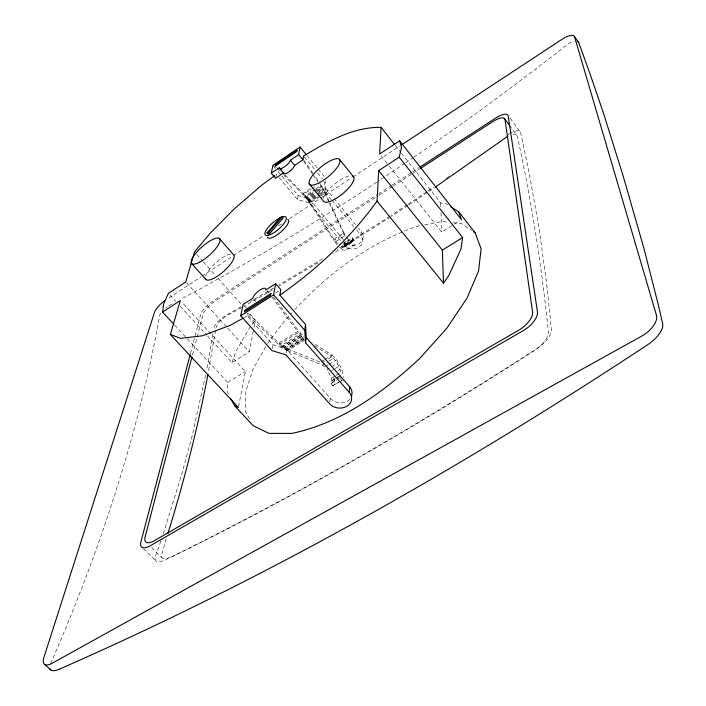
<?xml version="1.0" encoding="UTF-8"?>
<svg xmlns="http://www.w3.org/2000/svg" width="706" height="706" viewBox="0 0 706 706"><rect width="100%" height="100%" fill="white"/><g stroke="black" fill="none" stroke-linecap="round" stroke-linejoin="round"><path stroke-width="0.53" stroke-dasharray="3.53 2.65" d="M353.547 238.99L341.457 246.685L344.166 247.1L344.828 246.306L344.519 243.005L352.453 237.94L354.024 240.578A12.134 3.415 62 0 1 352.823 245.37A12.134 3.415 62 0 1 346.62 239.025M344.166 247.1C346.893 244.311 354.844 243.402 352.453 237.94M187.293 338.774L227.747 382.414L227.385 392.192L228.92 395.086M343.301 243.879L344.704 245.556A10.052 9.178 -9.5 0 0 351.341 248.962A10.228 9.337 -9.5 0 0 358.842 246.994A10.228 8.516 14.9 0 0 362.787 241.69A10.052 8.366 14.9 0 0 360.907 235.222L361.19 231.444L358.401 228.073M338.792 382.281L332.517 385.82L331.008 383.658L331.846 382.423L331.591 378.028L326.931 369.503L330.673 367.252M329.834 401.943L330.196 398.21L286.715 349.479L272.984 344.625L247.241 315.882L247.815 313.076M344.704 245.556L345.066 241.743A10.052 8.86 4.6 0 0 359.107 243.799A10.052 8.86 4.6 0 0 361.19 231.444M331.511 199.666L325.219 192.05L325.687 188.431L325.298 180.815M286.23 352.718L286.715 349.479M340.495 240.517L308.946 202.772L309.502 199.118L298.126 195.474L276.443 169.581M212.877 333.982L206.646 370.032M215.471 330.47L208.332 372.23M272.313 348.596L272.984 344.625M308.946 202.772L297.447 199.516L298.126 195.474M238.593 406.418L245.397 371.532L181.795 302.106M207.564 336.03L231.956 362.593L249.227 351.844L253.772 328.555M253.975 327.496L255.422 320.083L248.812 312.696M205.587 375.23L191.582 438.285L181.371 475.544L162.909 535.051M275.764 177.303L276.364 174.382L278.473 176.897M192.517 354.844L203.054 314.364A12.514 4.139 -42 0 1 214.192 301.815L378.054 195.853M190.408 353.706L200.76 314.364A12.734 4.192 -42.1 0 1 212.1 301.594L377.489 194.556M166.237 538.784L161.321 555.657L161.806 557.466L163.139 558.57L165.248 558.905L171.126 557.131C296.441 495.886 417.52 426.168 534.618 350.441C540.752 346.037 547.856 340.221 548.412 332.147C541.705 266.312 531.512 200.822 517.295 136.187L510.826 127.115M215.807 328.343C219.61 316.464 233.907 312.873 243.049 306.695M160.809 541.105L155.567 556.231A16.441 6.548 -40 0 0 159.009 561.923L165.001 560.114C293.246 497.245 417.202 425.824 537.187 348.402L544.635 342.366A18.224 7.351 -40.4 0 0 551.43 329.799L546.868 285.25L539.066 228.003L528.388 168.875L520.666 132.825A14.023 5.692 -41.7 0 0 516.439 130.822L511.1 132.843M231.956 362.593L236.016 351.164L250.321 326.657L255.422 320.083M50.664 663.578C99.449 551.933 138.261 435.275 159.724 315.203A11.817 5.048 -40.3 0 1 160.959 313.032M265.553 346.708L252.863 369.626L245.529 392.421L245.476 411.633L250.153 420.114M267.574 343.557L285.701 319.341L291.949 312.776M294.896 309.643C328.625 272.745 370.474 242.264 418.023 226.035L420.423 225.62M446.015 178.539L449.59 176.059M404.82 163.386L377.56 181.627M405.721 162.768L412.922 157.835M413.822 157.217C465.766 121.75 516.404 84.402 565.894 45.608A13.802 5.639 -41.5 0 1 574.146 41.292M408.042 205.411L391.583 216.292M408.95 204.802L428.048 191.988M428.957 191.37L434.411 187.717M407.238 204.749L390.868 215.533M408.147 204.14L427.13 191.405M428.03 190.796L433.458 187.161M285.127 175.053L303.236 193.47L312.255 187.487M283.397 174.629L303.059 194.6L311.187 189.208M312.087 188.617L315.706 186.216M303.236 193.47L305.345 195.747L315.008 189.349M315.891 188.767L321.159 185.281L314.479 175.512M303.059 194.6L305.168 196.886L313.085 191.644M313.967 191.061L321.009 186.402L319.315 183.825M305.345 195.747L306.36 196.965L321.98 186.631L321.159 185.281M376.651 182.227C313.287 224.181 248.062 263.364 181.045 299.203M305.168 196.886L306.183 198.104L316.306 191.414M317.223 190.805L321.821 187.761L321.009 186.402M306.36 196.965L307.348 198.209L316.412 192.217M317.321 191.617L322.766 188.017L321.98 186.631M306.183 198.104L307.172 199.348L315.344 193.947M318.98 191.547L322.616 189.146L321.821 187.761M307.348 198.209L308.293 199.48L323.516 189.429L322.766 188.017M307.172 199.348L308.116 200.619L316.191 195.297M317.082 194.697L323.366 190.558L322.616 189.146M308.293 199.48L309.184 200.769L318.918 194.344M319.809 193.762L324.23 190.841L323.516 189.429M308.116 200.619L309.007 201.916L319.65 194.9M320.533 194.309L324.08 191.97L323.366 190.558M337.662 243.746L333.991 239.21L310.022 202.057L317.903 196.868M318.777 196.294L324.901 192.253L324.23 190.841M329.42 203.302L343.875 234.004L333.859 240.428L309.855 203.204L320.374 196.277M321.248 195.703L324.751 193.391L324.08 191.97M168.99 297.923L201.175 276.752M202.101 276.143L232.442 256.172M233.359 255.572L263.709 235.601M278.42 225.92L282.1 223.502M289.451 218.657L319.8 198.686M320.718 198.086L351.985 177.506M352.903 176.906L399.799 146.045M378.416 193.956L391.345 185.59M392.271 184.99L411.677 172.432M412.595 171.832L419.064 167.649M389.95 216.124L337.415 249.633M390.656 216.892L332.905 253.666M378.981 195.253L391.936 186.869M392.863 186.269L412.304 173.702M413.231 173.102L419.708 168.91M333.991 239.21L343.99 232.795L330.029 203.134M335.729 241.593L345.375 235.416L343.99 232.795M343.169 243.226L348.482 239.828L349.955 241.267L352.135 242.026M344.943 244.903L352.779 239.899M343.01 247.232L352.682 241.108M344.828 246.306L352.673 241.302M275.472 293.043L279.038 290.775M346.505 249.756L354.006 244.991M508.161 134.687L510.359 133.302M389.174 166.016L441.709 232.045L453.42 224.755M454.32 224.199L459.721 220.837M247.877 313.376L278.985 343.037L298.576 330.911L303.818 336.665L283.962 348.888L278.711 344.713L246.685 314.196M278.711 344.713L298.338 332.57L303.598 338.324L285.233 349.638L283.962 348.888M278.985 343.037L281.623 345.34L300.694 333.559M281.35 347.017L300.465 335.218M281.623 345.34L282.93 346.337L301.753 334.715M282.665 348.014L301.524 336.383M282.93 346.337L284.227 347.211L302.795 335.756M227.747 382.414L245.397 371.532M284.227 347.211L286.715 348.579L303.907 337.989M286.715 348.579L287.889 349.064L303.977 339.171M285.233 349.638L286.459 350.255L303.686 339.657M286.459 350.255L287.642 350.741L305.548 339.736M322.492 258.881L279.285 284.774M318.168 262.694L279.038 286.045M321.265 361.622L323.939 360.007M324.839 359.469L331.979 355.144L312.996 342.781M321.98 362.734L324.663 361.11M328.237 358.957L331.82 356.795C336.903 361.128 340.089 367.605 341.148 374.154M287.642 350.741L322.386 365.081L327.981 361.701M328.917 361.137L333.585 358.321M325.59 366.485L328.272 364.87M329.164 364.331L335.429 360.563M331.608 366.688L337.221 363.316M331.626 370.694L334.317 369.079M335.218 368.532L338.818 366.379M338.342 370.553L340.08 369.512M331.591 378.028L335.324 375.804M336.259 375.248L339.056 373.571M332.049 380.499L334.812 378.848M335.738 378.292L338.501 376.642M332.005 380.728L340.31 375.777M331.846 382.423L336.471 379.669M337.397 379.122L340.168 377.463M331.008 383.658L336.647 380.296M332.517 385.82L338.88 382.043M339.683 381.752L342.357 380.163M273.69 288.039L250.339 301.55M272.445 289.884L244.011 306.157M240.94 306.836L224.967 315.829L217.51 321.892A12.629 5.33 -39.7 0 0 213.733 328.564M244.435 317.444L247.241 315.882M171.664 304.198L169.784 305.204A11.817 5.048 -40.3 0 0 168.116 306.183M424.712 224.817L442.053 221.525L448.619 222.249M513.138 134.184L516.58 134.881M401.405 153.167L440.694 203.046L445.733 203.434L448.336 205.119M452.996 222.734L461.636 223.67L471.529 230.341M287.889 349.064L320.374 362.16M344.519 243.005L345.878 243.879L346.487 245.379M314.602 345.613L331.82 356.795M322.386 365.081L324.689 367.032M143.38 548.615L155.549 560.458M151.605 547.503L161.806 557.466M275.075 166.184L276.593 167.719M277.343 168.487L279.611 170.79M174.559 325.034L186.543 337.962M169.872 294.976L175.785 301.418M180.224 306.245L206.823 335.226M186.499 282.718L227.094 327.443M227.826 328.264L249.227 351.844M244.461 305.883L246.429 308.081M196.736 254.442L202.604 261.008M203.337 261.829L215.074 274.961M218.004 278.235L242.943 306.139M253.472 298.973L256.084 301.921M267.274 290.616L269.224 292.831M267.097 291.428L268.404 292.911M272.94 165.407L275.737 168.743M279.17 177.736L297.447 199.516M309.502 199.118L344.369 240.905M332.217 200.513L353.909 226.758M356.706 230.147L360.907 235.222M304.277 156.856L314.788 169.616M317.585 173.014L322.492 178.971M325.687 188.431L333.347 197.706M334.044 198.554L355.621 224.702M306.986 155.496L317.453 168.222M318.15 169.069L325.122 177.55M380.984 155.726L388.494 165.16M395.316 145.427L400.734 152.311M348.482 239.828L345.375 235.416M273.46 297.102L298.576 330.911M271.881 296.979L298.338 332.57M510.191 118.299L519.934 131.484M303.695 161.33L312.44 173.923M313.067 174.823L318.062 182.024M303.88 160.236L313.861 174.611M309.184 200.769L310.022 202.057M309.007 201.916L309.855 203.204M340.407 378.063L341.607 380.419M324.901 192.253L329.561 202.145M324.751 193.391L328.952 202.304M324.592 181.521L325.219 192.05M440.694 203.046L440.844 207.343M441.029 212.709L441.709 232.045M333.709 377.798A14.296 5.842 54.5 0 1 333.461 385.494M331.988 355.189A14.349 4.748 63.6 0 1 339.701 364.993A14.349 4.748 63.6 0 1 343.337 377.392M346.505 245.397A12.099 4.201 52.7 0 1 339.215 246.923M337.309 244.973A12.099 4.201 52.7 0 1 333.876 240.428M345.172 236.572A12.134 3.415 62 0 1 343.884 234.004M323.286 198.254A19.38 6.292 -39.5 0 1 334.167 184.46A19.38 6.292 -39.5 0 1 350.026 175.812M205.525 276.337A18.612 5.824 -41.5 0 1 216.451 262.226A18.612 5.824 -41.5 0 1 231.4 253.983M330.187 398.21A12.134 9.302 14.1 0 0 338.156 402.596A12.346 9.46 14.1 0 0 347.087 401.617A12.337 10.678 -6.1 0 0 350.547 398.043M165.654 307.993A11.817 5.048 -40.3 0 1 167.278 306.748"/><path stroke-width="1.06" d="M279.876 295.161L280.82 289.636L275.605 283.671L265.791 289.937A8.348 2.877 -41.4 0 0 260.135 289.875A8.348 2.877 -41.4 0 0 252.819 298.241L243.155 304.418L240.72 315.776L271.978 350.582L285.904 354.871L329.658 403.806A12.249 10.06 5.3 0 0 346.761 406.294A12.249 10.06 5.3 0 0 349.214 392.289L305.548 342.807L306.245 337.459L305.539 324.451L279.876 295.161C316.95 269.304 350.547 237.843 377.03 201.122L378.707 170.614L399.199 157.209L401.52 147.519L399.614 140.821L379.625 154.005L381.09 127.371C352.876 126.851 327.099 141.897 303.571 156L302.927 159.812L294.667 165.389A6.972 2.047 -40 0 1 288.63 172.07A6.972 2.047 -40 0 1 283.724 172.767L275.561 178.274L271.272 173.164L272.94 165.407L300.015 147.016L306.289 154.649M349.214 392.289L349.629 386.729L306.245 337.459M305.548 342.807L304.754 330.329L305.539 324.451M173.808 324.23L162.574 312.105L163.713 303.818L168.399 293.369L185.766 281.906L194.538 251.98L209.947 233.465L234.595 208.605L261.758 185.149L274.643 175.653M399.199 157.209L462.651 237.569L460.974 248.909L448.795 275.587L443.518 283.168L377.03 201.122M240.72 315.776L273.593 294.861L275.605 283.671M271.272 173.164L279.435 167.64A6.981 2.012 -40 0 0 284.324 166.916A6.981 2.012 -40 0 0 290.387 160.227L298.647 154.632L300.015 147.016M207.943 374.383L207.555 376.536C197.256 429.583 183.887 482.022 167.851 533.612M191.961 356.98L145.109 537.019A16.256 6.575 -46 0 0 154.358 540.681L518.583 330.302A17.977 8.454 -37.6 0 0 532.589 311.999L505.019 119.632A13.891 4.898 -36.9 0 0 492.841 121.617L420.635 168.31M190.135 354.765L140.891 541.917A16.626 6.725 -46.2 0 0 150.29 545.738L523.137 330.726A18.427 8.701 -37.5 0 0 537.46 311.964L508.205 115.952A14.155 4.977 -36.8 0 0 495.753 118.017L419.991 167.048M230.968 398.952L234.551 405.712L238.39 407.477L170.358 334.467L180.321 300.491L162.574 312.105M266.983 232.892L280.6 217.174L282.162 216.971L283.097 218.075L269.471 233.818L267.927 233.986L266.983 232.892L268.527 232.724L282.162 216.971M435.32 187.099L507.905 136.143M401.643 144.836L561.641 39.545A13.917 4.598 -35.6 0 1 574.49 36.597L578.814 42.81L590.251 74.412L603.621 113.631L623.16 175.979L644.093 249.033L658.027 303.73L662.749 323.842L662.74 326.666A20.5 8.754 -38.9 0 1 647.72 344.696C460.488 468.219 264.609 579.397 58.951 669.323M443.518 283.168L442.344 250.092L462.651 237.569M243.499 317.965L230.394 325.254L202.198 335.835L180.63 338.35L170.358 334.467M450.94 206.814L458.75 211.871L475.129 232.777L481.121 248.803L478.544 271.051L467.01 298.188L446.933 328.14L419.761 358.419C383.393 392.227 341.369 422.973 291.966 433.405L268.942 433.378L253.269 425.771L234.551 405.712M473.329 231.559L475.129 232.777M44.619 664.39L50.991 670.056M191.882 263.806L206.178 279.708M273.593 294.861L304.754 330.329M219.142 238.337L233.227 254.336A18.612 5.824 -41.5 0 1 223.087 271.898A18.612 5.824 -41.5 0 1 205.358 278.402M268.527 232.724L269.471 233.818M279.435 167.64L281.27 169.837M279.461 168.284L283.75 173.42M290.387 160.227L294.667 165.389M309.263 183.948L323.357 200.928A19.38 6.292 -39.5 0 0 343.593 192.994A19.38 6.292 -39.5 0 0 352.32 175.918M298.647 154.632L302.927 159.812M339.727 159.724A19.494 6.036 -39.6 0 1 319.633 182.554A19.494 6.036 -39.6 0 1 314.241 173.455A19.494 6.036 -39.6 0 1 339.727 159.724L353.68 176.915M378.707 170.614L442.344 250.092M381.09 127.371L394.636 144.571M399.614 140.821L461.521 219.716L458.75 211.871M577.905 41.628L578.814 42.81M504.428 118.484L510.182 126.25M574.49 36.597L656.465 315.335A20.739 10.696 -34.6 0 1 641.41 336.294L52.165 663.261A17.791 7.069 -48.9 0 1 43.869 657.515L154.517 312.264A11.914 3.645 -42.4 0 1 165.319 300.35M287.783 219.487A13.652 4.368 -40.6 0 1 280.953 231.956A13.652 4.368 -40.6 0 1 267.327 237.154M281.968 217.042A13.67 4.333 -40.6 0 1 280.273 227.667A13.67 4.333 -40.6 0 1 264.882 233.465A13.67 4.333 -40.6 0 1 281.191 217.333M349.629 386.729A12.126 10.493 -6.1 0 1 351.888 394.522A12.337 10.678 -6.1 0 1 351.394 396.331M58.951 669.323A17.588 6.892 -41.4 0 1 49.923 668.582M270.883 293.634L270.592 295.249L244.338 311.964L244.682 310.331L270.883 293.634M297.014 150.352L296.82 151.428L275.075 166.184L275.314 165.08L297.014 150.352M199.621 262.164A18.727 5.586 -41.5 0 0 220.007 239.51A18.727 5.586 -41.5 0 0 197.089 251.654A18.727 5.586 -41.5 0 0 199.621 262.164"/></g></svg>
